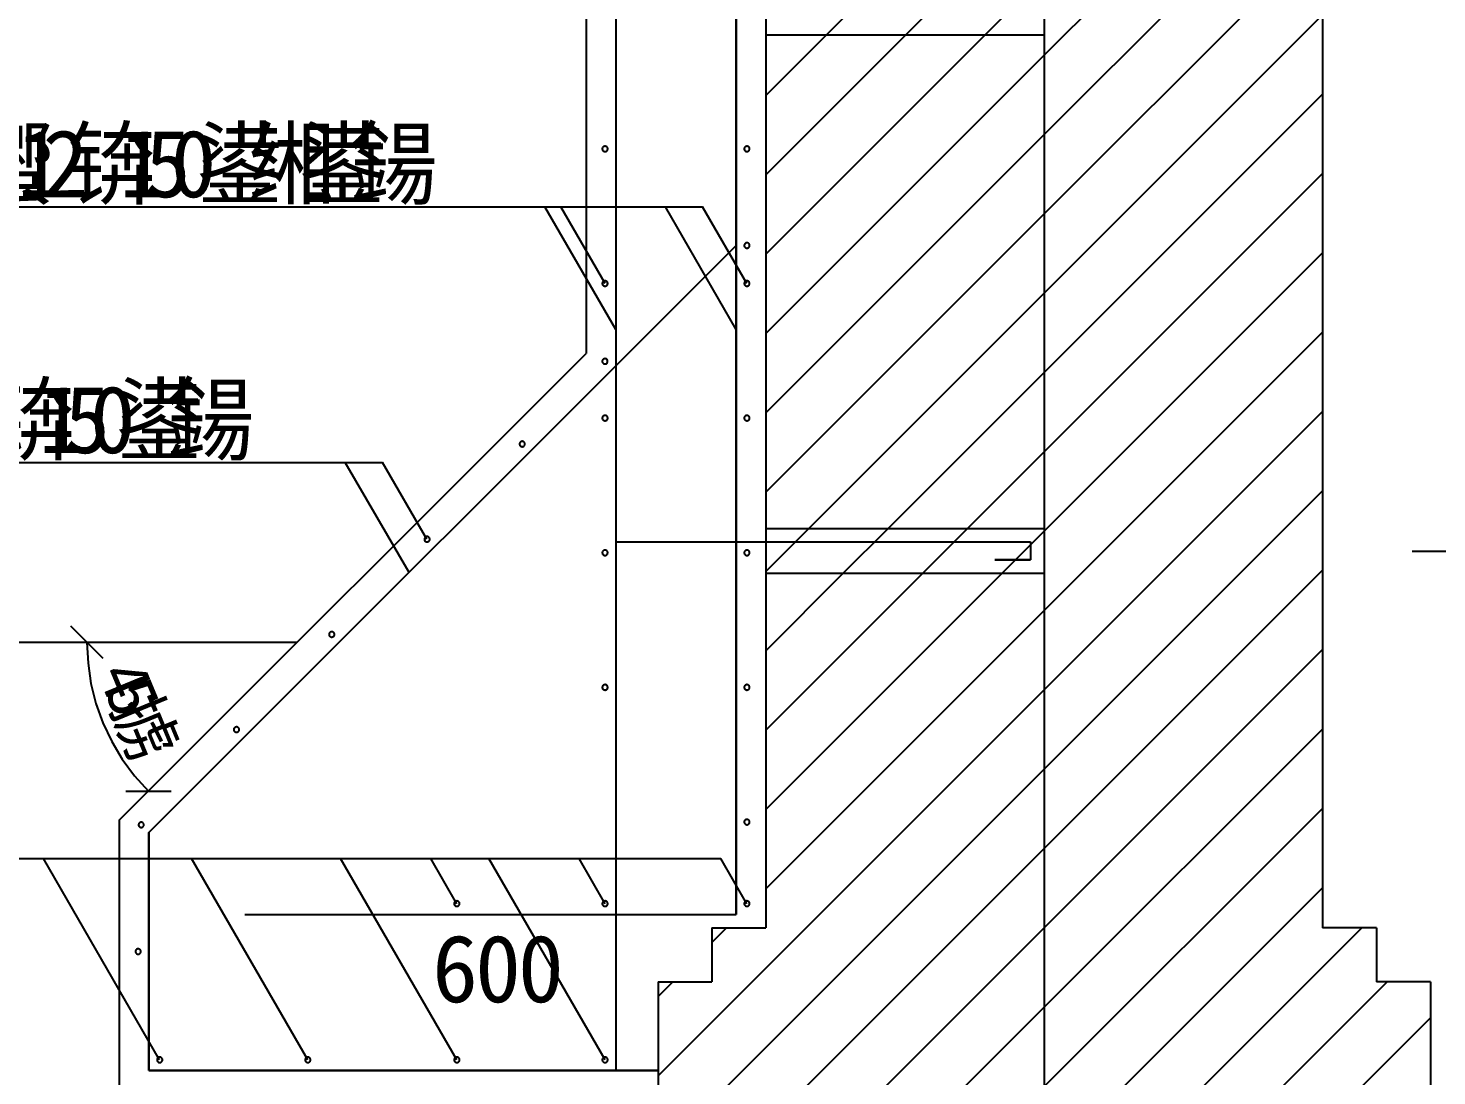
# Model space of a CAD drawing. Header units: metres. Extents: x 0 to 420, y 0 to 297.
# Drawn here: x 80.4 to 167.5, y 131.5 to 196.3 of the extents above; entities that cross this region are included whole.
import ezdxf

# ---------------------------------------------------------------- set-up
doc = ezdxf.new("R2010")
doc.units = ezdxf.units.M

msp = doc.modelspace()

# ---------------------------------------------------------------- linework, layer by layer
for p, q in [((143.22, 267.85), (143.22, 43.41)), ((114.88, 256.74), (114.88, 176.19)), ((116.72, 256.74), (116.72, 131.8)), ((116.72, 256.74), (116.72, 131.8)), ((124.16, 256.74), (124.16, 141.46)), ((124.16, 141.46), (124.16, 256.74)), ((125.99, 256.74), (125.99, 140.63)), ((160.44, 256.74), (160.44, 140.63)), ((143.22, 194.65), (160.44, 211.87)), ((143.22, 189.74), (160.44, 206.96)), ((143.22, 184.83), (160.44, 202.05)), ((129.75, 195.91), (132.52, 198.69)), ((134.66, 195.91), (137.43, 198.69)), ((139.57, 195.91), (142.34, 198.69)), ((143.22, 179.92), (160.44, 197.14)), ((125.99, 195.91), (143.22, 195.91)), ((125.99, 192.16), (129.75, 195.91)), ((125.99, 187.25), (134.66, 195.91)), ((125.99, 182.34), (139.57, 195.91)), ((125.99, 177.43), (143.22, 194.65)), ((143.22, 175.01), (160.44, 192.23)), ((125.99, 172.52), (143.22, 189.74)), ((143.22, 170.1), (160.44, 187.32)), ((75.65, 185.27), (122.08, 185.27)), ((116.72, 177.68), (112.33, 185.27)), ((116.05, 180.52), (113.31, 185.27)), ((124.16, 177.68), (119.78, 185.27)), ((124.83, 180.52), (122.08, 185.27)), ((125.99, 167.61), (143.22, 184.83)), ((87.83, 146.54), (124.16, 182.87)), ((87.83, 146.54), (124.16, 182.87)), ((143.22, 165.19), (160.44, 182.41)), ((128.65, 165.35), (143.22, 179.92)), ((143.22, 160.27), (160.44, 177.5)), ((85.99, 147.3), (114.88, 176.19)), ((133.56, 165.35), (143.22, 175.01)), ((143.22, 155.36), (160.44, 172.59)), ((138.47, 165.35), (143.22, 170.1)), ((70.33, 169.44), (102.29, 169.44)), ((103.92, 162.63), (99.98, 169.44)), ((105.03, 164.69), (102.29, 169.44)), ((143.22, 150.45), (160.44, 167.68)), ((125.99, 165.35), (143.22, 165.35)), ((125.99, 162.69), (128.65, 165.35)), ((130.79, 162.58), (133.56, 165.35)), ((135.7, 162.58), (138.47, 165.35)), ((140.61, 162.58), (143.22, 165.19)), ((116.72, 164.52), (142.38, 164.52)), ((116.72, 164.52), (142.38, 164.52)), ((142.38, 164.52), (142.38, 163.41)), ((142.38, 164.52), (142.38, 163.41)), ((165.99, 163.96), (191.33, 163.96)), ((140.16, 163.41), (142.38, 163.41)), ((142.38, 163.41), (140.16, 163.41)), ((125.99, 162.58), (143.22, 162.58)), ((125.99, 157.78), (130.79, 162.58)), ((125.99, 152.87), (135.7, 162.58)), ((125.99, 147.96), (140.61, 162.58)), ((143.22, 145.54), (160.44, 162.77)), ((125.99, 143.05), (143.22, 160.27)), ((84.99, 157.3), (82.99, 159.3)), ((96.99, 158.3), (72.58, 158.3)), ((143.22, 140.63), (160.44, 157.86)), ((119.33, 131.48), (143.22, 155.36)), ((143.22, 135.72), (160.44, 152.94)), ((123.39, 130.63), (143.22, 150.45)), ((86.39, 149.1), (89.21, 149.1)), ((85.99, 147.3), (85.99, 130.63)), ((143.22, 130.81), (160.44, 148.03)), ((87.83, 146.54), (87.83, 131.8)), ((87.83, 131.8), (87.83, 146.54)), ((60.22, 144.93), (123.21, 144.93)), ((88.49, 132.46), (81.3, 144.93)), ((97.66, 132.46), (90.47, 144.93)), ((106.88, 132.46), (99.69, 144.93)), ((106.88, 142.13), (105.27, 144.93)), ((116.05, 132.46), (108.86, 144.93)), ((116.05, 142.13), (114.44, 144.93)), ((124.83, 142.13), (123.21, 144.93)), ((128.3, 130.63), (143.22, 145.54)), ((147.95, 130.63), (160.44, 143.12)), ((93.77, 141.46), (124.16, 141.46)), ((93.77, 141.46), (124.16, 141.46)), ((122.66, 140.63), (122.66, 137.3)), ((122.66, 140.63), (125.99, 140.63)), ((122.66, 139.72), (123.57, 140.63)), ((133.21, 130.63), (143.22, 140.63)), ((152.86, 130.63), (162.86, 140.63)), ((163.77, 140.63), (160.44, 140.63)), ((163.77, 140.63), (163.77, 137.3)), ((119.33, 137.3), (122.66, 137.3)), ((119.33, 137.3), (119.33, 130.63)), ((119.33, 136.39), (120.24, 137.3)), ((157.77, 130.63), (164.43, 137.3)), ((167.11, 137.3), (163.77, 137.3)), ((167.11, 137.3), (167.11, 130.63)), ((138.12, 130.63), (143.22, 135.72)), ((162.68, 130.63), (167.11, 135.06)), ((87.83, 131.8), (119.33, 131.8)), ((119.33, 131.8), (87.83, 131.8))]:
    msp.add_line(p, q)
for points in [[(116.22, 188.85), (116.22, 188.87), (116.21, 188.89), (116.21, 188.9), (116.2, 188.92), (116.2, 188.93), (116.19, 188.95), (116.18, 188.96), (116.17, 188.97), (116.16, 188.98), (116.14, 188.99), (116.13, 189), (116.11, 189.01), (116.1, 189.01), (116.08, 189.02), (116.07, 189.02), (116.05, 189.02), (116.03, 189.02), (116.02, 189.02), (116, 189.01), (115.99, 189.01), (115.97, 189), (115.96, 188.99), (115.94, 188.98), (115.93, 188.97), (115.92, 188.96), (115.91, 188.95), (115.9, 188.93), (115.9, 188.92), (115.89, 188.9), (115.89, 188.89), (115.88, 188.87), (115.88, 188.85), (115.88, 188.85)], [(115.88, 188.85), (115.88, 188.84), (115.89, 188.82), (115.89, 188.81), (115.9, 188.79), (115.9, 188.77), (115.91, 188.76), (115.92, 188.75), (115.93, 188.74), (115.94, 188.72), (115.96, 188.71), (115.97, 188.71), (115.99, 188.7), (116, 188.69), (116.02, 188.69), (116.03, 188.69), (116.05, 188.69), (116.07, 188.69), (116.08, 188.69), (116.1, 188.69), (116.11, 188.7), (116.13, 188.71), (116.14, 188.71), (116.16, 188.72), (116.17, 188.74), (116.18, 188.75), (116.19, 188.76), (116.2, 188.77), (116.2, 188.79), (116.21, 188.81), (116.21, 188.82), (116.22, 188.84), (116.22, 188.85)], [(124.99, 188.85), (124.99, 188.87), (124.99, 188.89), (124.99, 188.9), (124.98, 188.92), (124.97, 188.93), (124.97, 188.95), (124.96, 188.96), (124.95, 188.97), (124.93, 188.98), (124.92, 188.99), (124.91, 189), (124.89, 189.01), (124.88, 189.01), (124.86, 189.02), (124.84, 189.02), (124.83, 189.02), (124.81, 189.02), (124.79, 189.02), (124.78, 189.01), (124.76, 189.01), (124.75, 189), (124.73, 188.99), (124.72, 188.98), (124.71, 188.97), (124.7, 188.96), (124.69, 188.95), (124.68, 188.93), (124.67, 188.92), (124.67, 188.9), (124.66, 188.89), (124.66, 188.87), (124.66, 188.85), (124.66, 188.85)], [(124.66, 188.85), (124.66, 188.84), (124.66, 188.82), (124.67, 188.81), (124.67, 188.79), (124.68, 188.77), (124.69, 188.76), (124.7, 188.75), (124.71, 188.74), (124.72, 188.72), (124.73, 188.71), (124.75, 188.71), (124.76, 188.7), (124.78, 188.69), (124.79, 188.69), (124.81, 188.69), (124.83, 188.69), (124.84, 188.69), (124.86, 188.69), (124.88, 188.69), (124.89, 188.7), (124.91, 188.71), (124.92, 188.71), (124.93, 188.72), (124.95, 188.74), (124.96, 188.75), (124.97, 188.76), (124.97, 188.77), (124.98, 188.79), (124.99, 188.81), (124.99, 188.82), (124.99, 188.84), (124.99, 188.85)], [(124.99, 182.87), (124.99, 182.89), (124.99, 182.9), (124.99, 182.92), (124.98, 182.94), (124.97, 182.95), (124.97, 182.96), (124.96, 182.98), (124.95, 182.99), (124.93, 183), (124.92, 183.01), (124.91, 183.02), (124.89, 183.03), (124.88, 183.03), (124.86, 183.04), (124.84, 183.04), (124.83, 183.04), (124.81, 183.04), (124.79, 183.04), (124.78, 183.03), (124.76, 183.03), (124.75, 183.02), (124.73, 183.01), (124.72, 183), (124.71, 182.99), (124.7, 182.98), (124.69, 182.96), (124.68, 182.95), (124.67, 182.94), (124.67, 182.92), (124.66, 182.9), (124.66, 182.89), (124.66, 182.87), (124.66, 182.87)], [(124.66, 182.87), (124.66, 182.86), (124.66, 182.84), (124.67, 182.82), (124.67, 182.81), (124.68, 182.79), (124.69, 182.78), (124.7, 182.77), (124.71, 182.75), (124.72, 182.74), (124.73, 182.73), (124.75, 182.72), (124.76, 182.72), (124.78, 182.71), (124.79, 182.71), (124.81, 182.71), (124.83, 182.71), (124.84, 182.71), (124.86, 182.71), (124.88, 182.71), (124.89, 182.72), (124.91, 182.72), (124.92, 182.73), (124.93, 182.74), (124.95, 182.75), (124.96, 182.77), (124.97, 182.78), (124.97, 182.79), (124.98, 182.81), (124.99, 182.82), (124.99, 182.84), (124.99, 182.86), (124.99, 182.87)], [(116.22, 180.52), (116.22, 180.54), (116.21, 180.55), (116.21, 180.57), (116.2, 180.58), (116.2, 180.6), (116.19, 180.61), (116.18, 180.63), (116.17, 180.64), (116.16, 180.65), (116.14, 180.66), (116.13, 180.67), (116.11, 180.67), (116.1, 180.68), (116.08, 180.68), (116.07, 180.69), (116.05, 180.69), (116.03, 180.69), (116.02, 180.68), (116, 180.68), (115.99, 180.67), (115.97, 180.67), (115.96, 180.66), (115.94, 180.65), (115.93, 180.64), (115.92, 180.63), (115.91, 180.61), (115.9, 180.6), (115.9, 180.58), (115.89, 180.57), (115.89, 180.55), (115.88, 180.54), (115.88, 180.52), (115.88, 180.52)], [(115.88, 180.52), (115.88, 180.5), (115.89, 180.49), (115.89, 180.47), (115.9, 180.46), (115.9, 180.44), (115.91, 180.43), (115.92, 180.41), (115.93, 180.4), (115.94, 180.39), (115.96, 180.38), (115.97, 180.37), (115.99, 180.37), (116, 180.36), (116.02, 180.36), (116.03, 180.35), (116.05, 180.35), (116.07, 180.35), (116.08, 180.36), (116.1, 180.36), (116.11, 180.37), (116.13, 180.37), (116.14, 180.38), (116.16, 180.39), (116.17, 180.4), (116.18, 180.41), (116.19, 180.43), (116.2, 180.44), (116.2, 180.46), (116.21, 180.47), (116.21, 180.49), (116.22, 180.5), (116.22, 180.52)], [(124.99, 180.52), (124.99, 180.54), (124.99, 180.55), (124.99, 180.57), (124.98, 180.58), (124.97, 180.6), (124.97, 180.61), (124.96, 180.63), (124.95, 180.64), (124.93, 180.65), (124.92, 180.66), (124.91, 180.67), (124.89, 180.67), (124.88, 180.68), (124.86, 180.68), (124.84, 180.69), (124.83, 180.69), (124.81, 180.69), (124.79, 180.68), (124.78, 180.68), (124.76, 180.67), (124.75, 180.67), (124.73, 180.66), (124.72, 180.65), (124.71, 180.64), (124.7, 180.63), (124.69, 180.61), (124.68, 180.6), (124.67, 180.58), (124.67, 180.57), (124.66, 180.55), (124.66, 180.54), (124.66, 180.52), (124.66, 180.52)], [(124.66, 180.52), (124.66, 180.5), (124.66, 180.49), (124.67, 180.47), (124.67, 180.46), (124.68, 180.44), (124.69, 180.43), (124.7, 180.41), (124.71, 180.4), (124.72, 180.39), (124.73, 180.38), (124.75, 180.37), (124.76, 180.37), (124.78, 180.36), (124.79, 180.36), (124.81, 180.35), (124.83, 180.35), (124.84, 180.35), (124.86, 180.36), (124.88, 180.36), (124.89, 180.37), (124.91, 180.37), (124.92, 180.38), (124.93, 180.39), (124.95, 180.4), (124.96, 180.41), (124.97, 180.43), (124.97, 180.44), (124.98, 180.46), (124.99, 180.47), (124.99, 180.49), (124.99, 180.5), (124.99, 180.52)], [(116.21, 175.7), (116.21, 175.72), (116.21, 175.73), (116.21, 175.75), (116.2, 175.77), (116.19, 175.78), (116.19, 175.79), (116.18, 175.81), (116.17, 175.82), (116.15, 175.83), (116.14, 175.84), (116.13, 175.85), (116.11, 175.86), (116.1, 175.86), (116.08, 175.86), (116.06, 175.87), (116.05, 175.87), (116.03, 175.87), (116.01, 175.86), (116, 175.86), (115.98, 175.86), (115.97, 175.85), (115.95, 175.84), (115.94, 175.83), (115.93, 175.82), (115.92, 175.81), (115.91, 175.79), (115.9, 175.78), (115.89, 175.77), (115.89, 175.75), (115.88, 175.73), (115.88, 175.72), (115.88, 175.7), (115.88, 175.7)], [(115.88, 175.7), (115.88, 175.69), (115.88, 175.67), (115.89, 175.65), (115.89, 175.64), (115.9, 175.62), (115.91, 175.61), (115.92, 175.6), (115.93, 175.58), (115.94, 175.57), (115.95, 175.56), (115.97, 175.55), (115.98, 175.55), (116, 175.54), (116.01, 175.54), (116.03, 175.54), (116.05, 175.53), (116.06, 175.54), (116.08, 175.54), (116.1, 175.54), (116.11, 175.55), (116.13, 175.55), (116.14, 175.56), (116.15, 175.57), (116.17, 175.58), (116.18, 175.6), (116.19, 175.61), (116.19, 175.62), (116.2, 175.64), (116.21, 175.65), (116.21, 175.67), (116.21, 175.69), (116.21, 175.7)], [(116.22, 172.19), (116.22, 172.2), (116.21, 172.22), (116.21, 172.24), (116.2, 172.25), (116.2, 172.27), (116.19, 172.28), (116.18, 172.29), (116.17, 172.3), (116.16, 172.32), (116.14, 172.33), (116.13, 172.33), (116.11, 172.34), (116.1, 172.35), (116.08, 172.35), (116.07, 172.35), (116.05, 172.35), (116.03, 172.35), (116.02, 172.35), (116, 172.35), (115.99, 172.34), (115.97, 172.33), (115.96, 172.33), (115.94, 172.32), (115.93, 172.3), (115.92, 172.29), (115.91, 172.28), (115.9, 172.27), (115.9, 172.25), (115.89, 172.24), (115.89, 172.22), (115.88, 172.2), (115.88, 172.19), (115.88, 172.19)], [(115.88, 172.19), (115.88, 172.17), (115.89, 172.15), (115.89, 172.14), (115.9, 172.12), (115.9, 172.11), (115.91, 172.09), (115.92, 172.08), (115.93, 172.07), (115.94, 172.06), (115.96, 172.05), (115.97, 172.04), (115.99, 172.03), (116, 172.03), (116.02, 172.02), (116.03, 172.02), (116.05, 172.02), (116.07, 172.02), (116.08, 172.02), (116.1, 172.03), (116.11, 172.03), (116.13, 172.04), (116.14, 172.05), (116.16, 172.06), (116.17, 172.07), (116.18, 172.08), (116.19, 172.09), (116.2, 172.11), (116.2, 172.12), (116.21, 172.14), (116.21, 172.15), (116.22, 172.17), (116.22, 172.19)], [(124.99, 172.19), (124.99, 172.2), (124.99, 172.22), (124.99, 172.24), (124.98, 172.25), (124.97, 172.27), (124.97, 172.28), (124.96, 172.29), (124.95, 172.3), (124.93, 172.32), (124.92, 172.33), (124.91, 172.33), (124.89, 172.34), (124.88, 172.35), (124.86, 172.35), (124.84, 172.35), (124.83, 172.35), (124.81, 172.35), (124.79, 172.35), (124.78, 172.35), (124.76, 172.34), (124.75, 172.33), (124.73, 172.33), (124.72, 172.32), (124.71, 172.3), (124.7, 172.29), (124.69, 172.28), (124.68, 172.27), (124.67, 172.25), (124.67, 172.24), (124.66, 172.22), (124.66, 172.2), (124.66, 172.19), (124.66, 172.19)], [(124.66, 172.19), (124.66, 172.17), (124.66, 172.15), (124.67, 172.14), (124.67, 172.12), (124.68, 172.11), (124.69, 172.09), (124.7, 172.08), (124.71, 172.07), (124.72, 172.06), (124.73, 172.05), (124.75, 172.04), (124.76, 172.03), (124.78, 172.03), (124.79, 172.02), (124.81, 172.02), (124.83, 172.02), (124.84, 172.02), (124.86, 172.02), (124.88, 172.03), (124.89, 172.03), (124.91, 172.04), (124.92, 172.05), (124.93, 172.06), (124.95, 172.07), (124.96, 172.08), (124.97, 172.09), (124.97, 172.11), (124.98, 172.12), (124.99, 172.14), (124.99, 172.15), (124.99, 172.17), (124.99, 172.19)], [(111.09, 170.58), (111.09, 170.6), (111.09, 170.61), (111.09, 170.63), (111.08, 170.64), (111.07, 170.66), (111.06, 170.67), (111.05, 170.69), (111.04, 170.7), (111.03, 170.71), (111.02, 170.72), (111, 170.73), (110.99, 170.73), (110.97, 170.74), (110.96, 170.74), (110.94, 170.75), (110.93, 170.75), (110.91, 170.75), (110.89, 170.74), (110.88, 170.74), (110.86, 170.73), (110.85, 170.73), (110.83, 170.72), (110.82, 170.71), (110.81, 170.7), (110.8, 170.69), (110.79, 170.67), (110.78, 170.66), (110.77, 170.64), (110.77, 170.63), (110.76, 170.61), (110.76, 170.6), (110.76, 170.58), (110.76, 170.58)], [(110.76, 170.58), (110.76, 170.56), (110.76, 170.55), (110.77, 170.53), (110.77, 170.52), (110.78, 170.5), (110.79, 170.49), (110.8, 170.47), (110.81, 170.46), (110.82, 170.45), (110.83, 170.44), (110.85, 170.43), (110.86, 170.43), (110.88, 170.42), (110.89, 170.42), (110.91, 170.41), (110.93, 170.41), (110.94, 170.41), (110.96, 170.42), (110.97, 170.42), (110.99, 170.43), (111, 170.43), (111.02, 170.44), (111.03, 170.45), (111.04, 170.46), (111.05, 170.47), (111.06, 170.49), (111.07, 170.5), (111.08, 170.52), (111.09, 170.53), (111.09, 170.55), (111.09, 170.56), (111.09, 170.58)], [(105.2, 164.69), (105.2, 164.7), (105.2, 164.72), (105.19, 164.74), (105.19, 164.75), (105.18, 164.77), (105.17, 164.78), (105.16, 164.79), (105.15, 164.81), (105.14, 164.82), (105.13, 164.83), (105.11, 164.83), (105.1, 164.84), (105.08, 164.85), (105.07, 164.85), (105.05, 164.85), (105.03, 164.85), (105.02, 164.85), (105, 164.85), (104.99, 164.85), (104.97, 164.84), (104.95, 164.83), (104.94, 164.83), (104.93, 164.82), (104.92, 164.81), (104.9, 164.79), (104.89, 164.78), (104.89, 164.77), (104.88, 164.75), (104.87, 164.74), (104.87, 164.72), (104.87, 164.7), (104.87, 164.69), (104.87, 164.69)], [(104.87, 164.69), (104.87, 164.67), (104.87, 164.66), (104.87, 164.64), (104.88, 164.62), (104.89, 164.61), (104.89, 164.6), (104.9, 164.58), (104.92, 164.57), (104.93, 164.56), (104.94, 164.55), (104.95, 164.54), (104.97, 164.53), (104.99, 164.53), (105, 164.52), (105.02, 164.52), (105.03, 164.52), (105.05, 164.52), (105.07, 164.52), (105.08, 164.53), (105.1, 164.53), (105.11, 164.54), (105.13, 164.55), (105.14, 164.56), (105.15, 164.57), (105.16, 164.58), (105.17, 164.6), (105.18, 164.61), (105.19, 164.62), (105.19, 164.64), (105.2, 164.66), (105.2, 164.67), (105.2, 164.69)], [(116.22, 163.85), (116.22, 163.87), (116.21, 163.89), (116.21, 163.9), (116.2, 163.92), (116.2, 163.93), (116.19, 163.95), (116.18, 163.96), (116.17, 163.97), (116.16, 163.98), (116.14, 163.99), (116.13, 164), (116.11, 164.01), (116.1, 164.01), (116.08, 164.02), (116.07, 164.02), (116.05, 164.02), (116.03, 164.02), (116.02, 164.02), (116, 164.01), (115.99, 164.01), (115.97, 164), (115.96, 163.99), (115.94, 163.98), (115.93, 163.97), (115.92, 163.96), (115.91, 163.95), (115.9, 163.93), (115.9, 163.92), (115.89, 163.9), (115.89, 163.89), (115.88, 163.87), (115.88, 163.85), (115.88, 163.85)], [(115.88, 163.85), (115.88, 163.84), (115.89, 163.82), (115.89, 163.81), (115.9, 163.79), (115.9, 163.77), (115.91, 163.76), (115.92, 163.75), (115.93, 163.74), (115.94, 163.72), (115.96, 163.71), (115.97, 163.71), (115.99, 163.7), (116, 163.69), (116.02, 163.69), (116.03, 163.69), (116.05, 163.69), (116.07, 163.69), (116.08, 163.69), (116.1, 163.69), (116.11, 163.7), (116.13, 163.71), (116.14, 163.71), (116.16, 163.72), (116.17, 163.74), (116.18, 163.75), (116.19, 163.76), (116.2, 163.77), (116.2, 163.79), (116.21, 163.81), (116.21, 163.82), (116.22, 163.84), (116.22, 163.85)], [(124.99, 163.85), (124.99, 163.87), (124.99, 163.89), (124.99, 163.9), (124.98, 163.92), (124.97, 163.93), (124.97, 163.95), (124.96, 163.96), (124.95, 163.97), (124.93, 163.98), (124.92, 163.99), (124.91, 164), (124.89, 164.01), (124.88, 164.01), (124.86, 164.02), (124.84, 164.02), (124.83, 164.02), (124.81, 164.02), (124.79, 164.02), (124.78, 164.01), (124.76, 164.01), (124.75, 164), (124.73, 163.99), (124.72, 163.98), (124.71, 163.97), (124.7, 163.96), (124.69, 163.95), (124.68, 163.93), (124.67, 163.92), (124.67, 163.9), (124.66, 163.89), (124.66, 163.87), (124.66, 163.85), (124.66, 163.85)], [(124.66, 163.85), (124.66, 163.84), (124.66, 163.82), (124.67, 163.81), (124.67, 163.79), (124.68, 163.77), (124.69, 163.76), (124.7, 163.75), (124.71, 163.74), (124.72, 163.72), (124.73, 163.71), (124.75, 163.71), (124.76, 163.7), (124.78, 163.69), (124.79, 163.69), (124.81, 163.69), (124.83, 163.69), (124.84, 163.69), (124.86, 163.69), (124.88, 163.69), (124.89, 163.7), (124.91, 163.71), (124.92, 163.71), (124.93, 163.72), (124.95, 163.74), (124.96, 163.75), (124.97, 163.76), (124.97, 163.77), (124.98, 163.79), (124.99, 163.81), (124.99, 163.82), (124.99, 163.84), (124.99, 163.85)], [(99.31, 158.8), (99.31, 158.81), (99.3, 158.83), (99.3, 158.84), (99.29, 158.86), (99.29, 158.87), (99.28, 158.89), (99.27, 158.9), (99.26, 158.91), (99.25, 158.92), (99.23, 158.93), (99.22, 158.94), (99.2, 158.95), (99.19, 158.95), (99.17, 158.96), (99.16, 158.96), (99.14, 158.96), (99.12, 158.96), (99.11, 158.96), (99.09, 158.95), (99.08, 158.95), (99.06, 158.94), (99.05, 158.93), (99.04, 158.92), (99.02, 158.91), (99.01, 158.9), (99, 158.89), (98.99, 158.87), (98.99, 158.86), (98.98, 158.84), (98.98, 158.83), (98.98, 158.81), (98.97, 158.8), (98.97, 158.8)], [(98.97, 158.8), (98.98, 158.78), (98.98, 158.76), (98.98, 158.75), (98.99, 158.73), (98.99, 158.72), (99, 158.7), (99.01, 158.69), (99.02, 158.68), (99.04, 158.67), (99.05, 158.66), (99.06, 158.65), (99.08, 158.64), (99.09, 158.64), (99.11, 158.63), (99.12, 158.63), (99.14, 158.63), (99.16, 158.63), (99.17, 158.63), (99.19, 158.64), (99.2, 158.64), (99.22, 158.65), (99.23, 158.66), (99.25, 158.67), (99.26, 158.68), (99.27, 158.69), (99.28, 158.7), (99.29, 158.72), (99.29, 158.73), (99.3, 158.75), (99.3, 158.76), (99.31, 158.78), (99.31, 158.8)], [(83.99, 158.3), (84.06, 157.02), (84.24, 155.76), (84.55, 154.52), (84.98, 153.32), (85.53, 152.17), (86.18, 151.07), (86.94, 150.05), (87.8, 149.1), (87.8, 149.1)], [(116.22, 155.52), (116.22, 155.54), (116.21, 155.55), (116.21, 155.57), (116.2, 155.58), (116.2, 155.6), (116.19, 155.61), (116.18, 155.63), (116.17, 155.64), (116.16, 155.65), (116.14, 155.66), (116.13, 155.67), (116.11, 155.67), (116.1, 155.68), (116.08, 155.68), (116.07, 155.69), (116.05, 155.69), (116.03, 155.69), (116.02, 155.68), (116, 155.68), (115.99, 155.67), (115.97, 155.67), (115.96, 155.66), (115.94, 155.65), (115.93, 155.64), (115.92, 155.63), (115.91, 155.61), (115.9, 155.6), (115.9, 155.58), (115.89, 155.57), (115.89, 155.55), (115.88, 155.54), (115.88, 155.52), (115.88, 155.52)], [(115.88, 155.52), (115.88, 155.5), (115.89, 155.49), (115.89, 155.47), (115.9, 155.46), (115.9, 155.44), (115.91, 155.43), (115.92, 155.41), (115.93, 155.4), (115.94, 155.39), (115.96, 155.38), (115.97, 155.37), (115.99, 155.37), (116, 155.36), (116.02, 155.36), (116.03, 155.35), (116.05, 155.35), (116.07, 155.35), (116.08, 155.36), (116.1, 155.36), (116.11, 155.37), (116.13, 155.37), (116.14, 155.38), (116.16, 155.39), (116.17, 155.4), (116.18, 155.41), (116.19, 155.43), (116.2, 155.44), (116.2, 155.46), (116.21, 155.47), (116.21, 155.49), (116.22, 155.5), (116.22, 155.52)], [(124.99, 155.52), (124.99, 155.54), (124.99, 155.55), (124.99, 155.57), (124.98, 155.58), (124.97, 155.6), (124.97, 155.61), (124.96, 155.63), (124.95, 155.64), (124.93, 155.65), (124.92, 155.66), (124.91, 155.67), (124.89, 155.67), (124.88, 155.68), (124.86, 155.68), (124.84, 155.69), (124.83, 155.69), (124.81, 155.69), (124.79, 155.68), (124.78, 155.68), (124.76, 155.67), (124.75, 155.67), (124.73, 155.66), (124.72, 155.65), (124.71, 155.64), (124.7, 155.63), (124.69, 155.61), (124.68, 155.6), (124.67, 155.58), (124.67, 155.57), (124.66, 155.55), (124.66, 155.54), (124.66, 155.52), (124.66, 155.52)], [(124.66, 155.52), (124.66, 155.5), (124.66, 155.49), (124.67, 155.47), (124.67, 155.46), (124.68, 155.44), (124.69, 155.43), (124.7, 155.41), (124.71, 155.4), (124.72, 155.39), (124.73, 155.38), (124.75, 155.37), (124.76, 155.37), (124.78, 155.36), (124.79, 155.36), (124.81, 155.35), (124.83, 155.35), (124.84, 155.35), (124.86, 155.36), (124.88, 155.36), (124.89, 155.37), (124.91, 155.37), (124.92, 155.38), (124.93, 155.39), (124.95, 155.4), (124.96, 155.41), (124.97, 155.43), (124.97, 155.44), (124.98, 155.46), (124.99, 155.47), (124.99, 155.49), (124.99, 155.5), (124.99, 155.52)], [(93.42, 152.9), (93.41, 152.92), (93.41, 152.94), (93.41, 152.95), (93.4, 152.97), (93.4, 152.98), (93.39, 153), (93.38, 153.01), (93.37, 153.02), (93.35, 153.03), (93.34, 153.04), (93.33, 153.05), (93.31, 153.06), (93.3, 153.06), (93.28, 153.07), (93.26, 153.07), (93.25, 153.07), (93.23, 153.07), (93.22, 153.07), (93.2, 153.06), (93.18, 153.06), (93.17, 153.05), (93.16, 153.04), (93.14, 153.03), (93.13, 153.02), (93.12, 153.01), (93.11, 153), (93.1, 152.98), (93.09, 152.97), (93.09, 152.95), (93.08, 152.94), (93.08, 152.92), (93.08, 152.9), (93.08, 152.9)], [(93.08, 152.9), (93.08, 152.89), (93.08, 152.87), (93.09, 152.85), (93.09, 152.84), (93.1, 152.82), (93.11, 152.81), (93.12, 152.8), (93.13, 152.78), (93.14, 152.77), (93.16, 152.76), (93.17, 152.76), (93.18, 152.75), (93.2, 152.74), (93.22, 152.74), (93.23, 152.74), (93.25, 152.74), (93.26, 152.74), (93.28, 152.74), (93.3, 152.74), (93.31, 152.75), (93.33, 152.76), (93.34, 152.76), (93.35, 152.77), (93.37, 152.78), (93.38, 152.8), (93.39, 152.81), (93.4, 152.82), (93.4, 152.84), (93.41, 152.85), (93.41, 152.87), (93.41, 152.89), (93.42, 152.9)], [(124.99, 147.19), (124.99, 147.2), (124.99, 147.22), (124.99, 147.24), (124.98, 147.25), (124.97, 147.27), (124.97, 147.28), (124.96, 147.29), (124.95, 147.3), (124.93, 147.32), (124.92, 147.33), (124.91, 147.33), (124.89, 147.34), (124.88, 147.35), (124.86, 147.35), (124.84, 147.35), (124.83, 147.35), (124.81, 147.35), (124.79, 147.35), (124.78, 147.35), (124.76, 147.34), (124.75, 147.33), (124.73, 147.33), (124.72, 147.32), (124.71, 147.3), (124.7, 147.29), (124.69, 147.28), (124.68, 147.27), (124.67, 147.25), (124.67, 147.24), (124.66, 147.22), (124.66, 147.2), (124.66, 147.19), (124.66, 147.19)], [(87.52, 147.01), (87.52, 147.03), (87.52, 147.04), (87.52, 147.06), (87.51, 147.07), (87.5, 147.09), (87.49, 147.1), (87.48, 147.12), (87.47, 147.13), (87.46, 147.14), (87.45, 147.15), (87.43, 147.16), (87.42, 147.16), (87.4, 147.17), (87.39, 147.17), (87.37, 147.18), (87.36, 147.18), (87.34, 147.18), (87.32, 147.17), (87.31, 147.17), (87.29, 147.16), (87.28, 147.16), (87.26, 147.15), (87.25, 147.14), (87.24, 147.13), (87.23, 147.12), (87.22, 147.1), (87.21, 147.09), (87.2, 147.07), (87.2, 147.06), (87.19, 147.04), (87.19, 147.03), (87.19, 147.01), (87.19, 147.01)], [(87.19, 147.01), (87.19, 146.99), (87.19, 146.98), (87.2, 146.96), (87.2, 146.95), (87.21, 146.93), (87.22, 146.92), (87.23, 146.9), (87.24, 146.89), (87.25, 146.88), (87.26, 146.87), (87.28, 146.86), (87.29, 146.86), (87.31, 146.85), (87.32, 146.85), (87.34, 146.84), (87.36, 146.84), (87.37, 146.84), (87.39, 146.85), (87.4, 146.85), (87.42, 146.86), (87.43, 146.86), (87.45, 146.87), (87.46, 146.88), (87.47, 146.89), (87.48, 146.9), (87.49, 146.92), (87.5, 146.93), (87.51, 146.95), (87.52, 146.96), (87.52, 146.98), (87.52, 146.99), (87.52, 147.01)], [(124.66, 147.19), (124.66, 147.17), (124.66, 147.15), (124.67, 147.14), (124.67, 147.12), (124.68, 147.11), (124.69, 147.09), (124.7, 147.08), (124.71, 147.07), (124.72, 147.06), (124.73, 147.05), (124.75, 147.04), (124.76, 147.03), (124.78, 147.03), (124.79, 147.02), (124.81, 147.02), (124.83, 147.02), (124.84, 147.02), (124.86, 147.02), (124.88, 147.03), (124.89, 147.03), (124.91, 147.04), (124.92, 147.05), (124.93, 147.06), (124.95, 147.07), (124.96, 147.08), (124.97, 147.09), (124.97, 147.11), (124.98, 147.12), (124.99, 147.14), (124.99, 147.15), (124.99, 147.17), (124.99, 147.19)], [(107.05, 142.13), (107.05, 142.15), (107.05, 142.16), (107.04, 142.18), (107.04, 142.2), (107.03, 142.21), (107.02, 142.22), (107.01, 142.24), (107, 142.25), (106.99, 142.26), (106.98, 142.27), (106.96, 142.28), (106.95, 142.29), (106.93, 142.29), (106.92, 142.29), (106.9, 142.3), (106.88, 142.3), (106.87, 142.3), (106.85, 142.29), (106.83, 142.29), (106.82, 142.29), (106.8, 142.28), (106.79, 142.27), (106.78, 142.26), (106.76, 142.25), (106.75, 142.24), (106.74, 142.22), (106.74, 142.21), (106.73, 142.2), (106.72, 142.18), (106.72, 142.16), (106.72, 142.15), (106.72, 142.13), (106.72, 142.13)], [(106.72, 142.13), (106.72, 142.11), (106.72, 142.1), (106.72, 142.08), (106.73, 142.07), (106.74, 142.05), (106.74, 142.04), (106.75, 142.03), (106.76, 142.01), (106.78, 142), (106.79, 141.99), (106.8, 141.98), (106.82, 141.98), (106.83, 141.97), (106.85, 141.97), (106.87, 141.97), (106.88, 141.96), (106.9, 141.97), (106.92, 141.97), (106.93, 141.97), (106.95, 141.98), (106.96, 141.98), (106.98, 141.99), (106.99, 142), (107, 142.01), (107.01, 142.03), (107.02, 142.04), (107.03, 142.05), (107.04, 142.07), (107.04, 142.08), (107.05, 142.1), (107.05, 142.11), (107.05, 142.13)], [(116.22, 142.13), (116.22, 142.15), (116.21, 142.16), (116.21, 142.18), (116.2, 142.2), (116.2, 142.21), (116.19, 142.22), (116.18, 142.24), (116.17, 142.25), (116.16, 142.26), (116.14, 142.27), (116.13, 142.28), (116.11, 142.29), (116.1, 142.29), (116.08, 142.29), (116.07, 142.3), (116.05, 142.3), (116.03, 142.3), (116.02, 142.29), (116, 142.29), (115.99, 142.29), (115.97, 142.28), (115.96, 142.27), (115.94, 142.26), (115.93, 142.25), (115.92, 142.24), (115.91, 142.22), (115.9, 142.21), (115.9, 142.2), (115.89, 142.18), (115.89, 142.16), (115.88, 142.15), (115.88, 142.13), (115.88, 142.13)], [(115.88, 142.13), (115.88, 142.11), (115.89, 142.1), (115.89, 142.08), (115.9, 142.07), (115.9, 142.05), (115.91, 142.04), (115.92, 142.03), (115.93, 142.01), (115.94, 142), (115.96, 141.99), (115.97, 141.98), (115.99, 141.98), (116, 141.97), (116.02, 141.97), (116.03, 141.97), (116.05, 141.96), (116.07, 141.97), (116.08, 141.97), (116.1, 141.97), (116.11, 141.98), (116.13, 141.98), (116.14, 141.99), (116.16, 142), (116.17, 142.01), (116.18, 142.03), (116.19, 142.04), (116.2, 142.05), (116.2, 142.07), (116.21, 142.08), (116.21, 142.1), (116.22, 142.11), (116.22, 142.13)], [(124.99, 142.13), (124.99, 142.15), (124.99, 142.16), (124.99, 142.18), (124.98, 142.2), (124.97, 142.21), (124.97, 142.22), (124.96, 142.24), (124.95, 142.25), (124.93, 142.26), (124.92, 142.27), (124.91, 142.28), (124.89, 142.29), (124.88, 142.29), (124.86, 142.29), (124.84, 142.3), (124.83, 142.3), (124.81, 142.3), (124.79, 142.29), (124.78, 142.29), (124.76, 142.29), (124.75, 142.28), (124.73, 142.27), (124.72, 142.26), (124.71, 142.25), (124.7, 142.24), (124.69, 142.22), (124.68, 142.21), (124.67, 142.2), (124.67, 142.18), (124.66, 142.16), (124.66, 142.15), (124.66, 142.13), (124.66, 142.13)], [(124.66, 142.13), (124.66, 142.11), (124.66, 142.1), (124.67, 142.08), (124.67, 142.07), (124.68, 142.05), (124.69, 142.04), (124.7, 142.03), (124.71, 142.01), (124.72, 142), (124.73, 141.99), (124.75, 141.98), (124.76, 141.98), (124.78, 141.97), (124.79, 141.97), (124.81, 141.97), (124.83, 141.96), (124.84, 141.97), (124.86, 141.97), (124.88, 141.97), (124.89, 141.98), (124.91, 141.98), (124.92, 141.99), (124.93, 142), (124.95, 142.01), (124.96, 142.03), (124.97, 142.04), (124.97, 142.05), (124.98, 142.07), (124.99, 142.08), (124.99, 142.1), (124.99, 142.11), (124.99, 142.13)], [(87.33, 139.17), (87.33, 139.18), (87.32, 139.2), (87.32, 139.22), (87.31, 139.23), (87.31, 139.25), (87.3, 139.26), (87.29, 139.27), (87.28, 139.29), (87.27, 139.3), (87.25, 139.31), (87.24, 139.32), (87.22, 139.32), (87.21, 139.33), (87.19, 139.33), (87.18, 139.33), (87.16, 139.33), (87.14, 139.33), (87.13, 139.33), (87.11, 139.33), (87.1, 139.32), (87.08, 139.32), (87.07, 139.31), (87.05, 139.3), (87.04, 139.29), (87.03, 139.27), (87.02, 139.26), (87.01, 139.25), (87.01, 139.23), (87, 139.22), (87, 139.2), (86.99, 139.18), (86.99, 139.17), (86.99, 139.17)], [(86.99, 139.17), (86.99, 139.15), (87, 139.14), (87, 139.12), (87.01, 139.1), (87.01, 139.09), (87.02, 139.08), (87.03, 139.06), (87.04, 139.05), (87.05, 139.04), (87.07, 139.03), (87.08, 139.02), (87.1, 139.01), (87.11, 139.01), (87.13, 139), (87.14, 139), (87.16, 139), (87.18, 139), (87.19, 139), (87.21, 139.01), (87.22, 139.01), (87.24, 139.02), (87.25, 139.03), (87.27, 139.04), (87.28, 139.05), (87.29, 139.06), (87.3, 139.08), (87.31, 139.09), (87.31, 139.1), (87.32, 139.12), (87.32, 139.14), (87.33, 139.15), (87.33, 139.17)], [(88.66, 132.46), (88.66, 132.48), (88.66, 132.5), (88.65, 132.51), (88.65, 132.53), (88.64, 132.54), (88.63, 132.56), (88.62, 132.57), (88.61, 132.58), (88.6, 132.59), (88.59, 132.6), (88.57, 132.61), (88.56, 132.62), (88.54, 132.62), (88.53, 132.63), (88.51, 132.63), (88.49, 132.63), (88.48, 132.63), (88.46, 132.63), (88.45, 132.62), (88.43, 132.62), (88.42, 132.61), (88.4, 132.6), (88.39, 132.59), (88.38, 132.58), (88.37, 132.57), (88.36, 132.56), (88.35, 132.54), (88.34, 132.53), (88.33, 132.51), (88.33, 132.5), (88.33, 132.48), (88.33, 132.46), (88.33, 132.46)], [(97.83, 132.46), (97.83, 132.48), (97.82, 132.5), (97.82, 132.51), (97.81, 132.53), (97.81, 132.54), (97.8, 132.56), (97.79, 132.57), (97.78, 132.58), (97.77, 132.59), (97.75, 132.6), (97.74, 132.61), (97.72, 132.62), (97.71, 132.62), (97.69, 132.63), (97.68, 132.63), (97.66, 132.63), (97.64, 132.63), (97.63, 132.63), (97.61, 132.62), (97.6, 132.62), (97.58, 132.61), (97.57, 132.6), (97.55, 132.59), (97.54, 132.58), (97.53, 132.57), (97.52, 132.56), (97.51, 132.54), (97.51, 132.53), (97.5, 132.51), (97.5, 132.5), (97.49, 132.48), (97.49, 132.46), (97.49, 132.46)], [(107.05, 132.46), (107.05, 132.48), (107.05, 132.5), (107.04, 132.51), (107.04, 132.53), (107.03, 132.54), (107.02, 132.56), (107.01, 132.57), (107, 132.58), (106.99, 132.59), (106.98, 132.6), (106.96, 132.61), (106.95, 132.62), (106.93, 132.62), (106.92, 132.63), (106.9, 132.63), (106.88, 132.63), (106.87, 132.63), (106.85, 132.63), (106.83, 132.62), (106.82, 132.62), (106.8, 132.61), (106.79, 132.6), (106.78, 132.59), (106.76, 132.58), (106.75, 132.57), (106.74, 132.56), (106.74, 132.54), (106.73, 132.53), (106.72, 132.51), (106.72, 132.5), (106.72, 132.48), (106.72, 132.46), (106.72, 132.46)], [(116.22, 132.46), (116.22, 132.48), (116.21, 132.5), (116.21, 132.51), (116.2, 132.53), (116.2, 132.54), (116.19, 132.56), (116.18, 132.57), (116.17, 132.58), (116.16, 132.59), (116.14, 132.6), (116.13, 132.61), (116.11, 132.62), (116.1, 132.62), (116.08, 132.63), (116.07, 132.63), (116.05, 132.63), (116.03, 132.63), (116.02, 132.63), (116, 132.62), (115.99, 132.62), (115.97, 132.61), (115.96, 132.6), (115.94, 132.59), (115.93, 132.58), (115.92, 132.57), (115.91, 132.56), (115.9, 132.54), (115.9, 132.53), (115.89, 132.51), (115.89, 132.5), (115.88, 132.48), (115.88, 132.46), (115.88, 132.46)], [(88.33, 132.46), (88.33, 132.45), (88.33, 132.43), (88.33, 132.42), (88.34, 132.4), (88.35, 132.39), (88.36, 132.37), (88.37, 132.36), (88.38, 132.35), (88.39, 132.34), (88.4, 132.33), (88.42, 132.32), (88.43, 132.31), (88.45, 132.31), (88.46, 132.3), (88.48, 132.3), (88.49, 132.3), (88.51, 132.3), (88.53, 132.3), (88.54, 132.31), (88.56, 132.31), (88.57, 132.32), (88.59, 132.33), (88.6, 132.34), (88.61, 132.35), (88.62, 132.36), (88.63, 132.37), (88.64, 132.39), (88.65, 132.4), (88.65, 132.42), (88.66, 132.43), (88.66, 132.45), (88.66, 132.46)], [(97.49, 132.46), (97.49, 132.45), (97.5, 132.43), (97.5, 132.42), (97.51, 132.4), (97.51, 132.39), (97.52, 132.37), (97.53, 132.36), (97.54, 132.35), (97.55, 132.34), (97.57, 132.33), (97.58, 132.32), (97.6, 132.31), (97.61, 132.31), (97.63, 132.3), (97.64, 132.3), (97.66, 132.3), (97.68, 132.3), (97.69, 132.3), (97.71, 132.31), (97.72, 132.31), (97.74, 132.32), (97.75, 132.33), (97.77, 132.34), (97.78, 132.35), (97.79, 132.36), (97.8, 132.37), (97.81, 132.39), (97.81, 132.4), (97.82, 132.42), (97.82, 132.43), (97.83, 132.45), (97.83, 132.46)], [(106.72, 132.46), (106.72, 132.45), (106.72, 132.43), (106.72, 132.42), (106.73, 132.4), (106.74, 132.39), (106.74, 132.37), (106.75, 132.36), (106.76, 132.35), (106.78, 132.34), (106.79, 132.33), (106.8, 132.32), (106.82, 132.31), (106.83, 132.31), (106.85, 132.3), (106.87, 132.3), (106.88, 132.3), (106.9, 132.3), (106.92, 132.3), (106.93, 132.31), (106.95, 132.31), (106.96, 132.32), (106.98, 132.33), (106.99, 132.34), (107, 132.35), (107.01, 132.36), (107.02, 132.37), (107.03, 132.39), (107.04, 132.4), (107.04, 132.42), (107.05, 132.43), (107.05, 132.45), (107.05, 132.46)], [(115.88, 132.46), (115.88, 132.45), (115.89, 132.43), (115.89, 132.42), (115.9, 132.4), (115.9, 132.39), (115.91, 132.37), (115.92, 132.36), (115.93, 132.35), (115.94, 132.34), (115.96, 132.33), (115.97, 132.32), (115.99, 132.31), (116, 132.31), (116.02, 132.3), (116.03, 132.3), (116.05, 132.3), (116.07, 132.3), (116.08, 132.3), (116.1, 132.31), (116.11, 132.31), (116.13, 132.32), (116.14, 132.33), (116.16, 132.34), (116.17, 132.35), (116.18, 132.36), (116.19, 132.37), (116.2, 132.39), (116.2, 132.4), (116.21, 132.42), (116.21, 132.43), (116.22, 132.45), (116.22, 132.46)]]:
    msp.add_lwpolyline(points)

# ---------------------------------------------------------------- texts
for s, p in [('蠁', (76.49, 185.86)), ('锛', (82.83, 185.86)), ('鍙', (90.75, 185.86)), ('缃', (93.92, 185.86)), ('鍙', (97.09, 185.86)), ('鍚', (100.27, 185.86)), ('1', (79.66, 185.86)), ('2', (81.24, 185.86)), ('1', (86, 185.86)), ('5', (87.58, 185.86)), ('0', (89.17, 185.86)), ('锛', (77.83, 170.02)), ('鍙', (85.76, 170.02)), ('鍚', (88.93, 170.02)), ('1', (81, 170.02)), ('5', (82.59, 170.02)), ('0', (84.17, 170.02)), ('6', (105.35, 136.03)), ('0', (108.01, 136.03)), ('0', (110.66, 136.03))]:
    msp.add_text(s, height=4.17).set_placement(p)
for s, p in [('4', (84.62, 156.36)), ('5', (85.06, 155.3)), ('掳', (85.49, 154.25))]:
    msp.add_text(s, height=3, rotation=292.5).set_placement(p)

doc.saveas('drawing.dxf')
